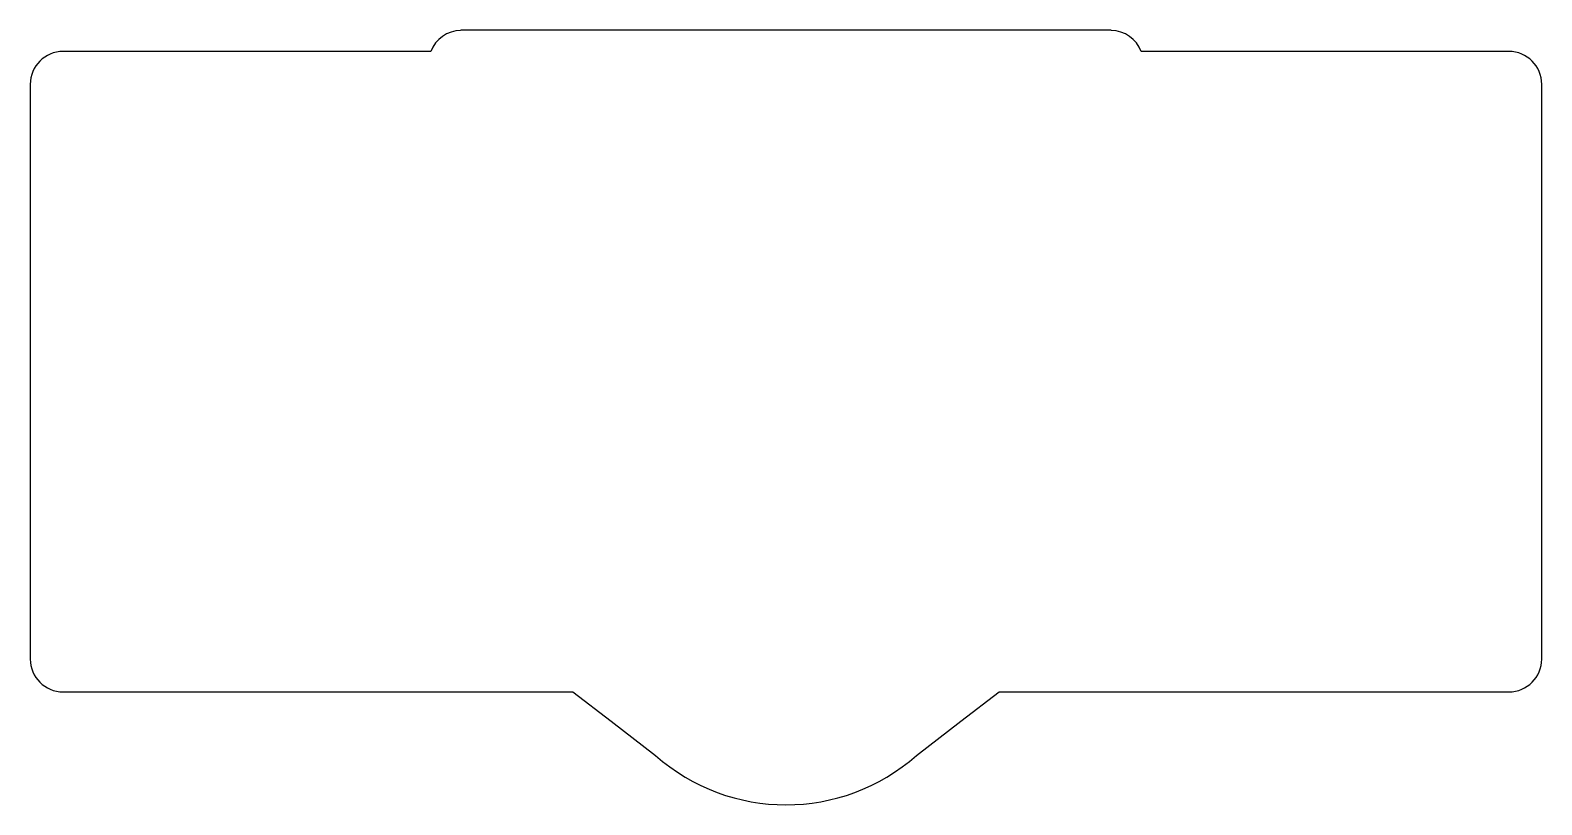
# Model space of a CAD drawing. Header units: millimetres. Extents: x 37 to 267, y -156 to -38.
import ezdxf

# ---------------------------------------------------------------- set-up
doc = ezdxf.new("R2010")
doc.units = ezdxf.units.MM

msp = doc.modelspace()

# ---------------------------------------------------------------- linework, layer by layer
at = {"linetype": 'CONTINUOUS'}
for p, q in [((201.37, -37.87), (102.37, -37.87)), ((102.37, -37.87), (102.37, -37.89)), ((201.37, -37.89), (201.37, -37.87)), ((97.83, -41.1), (41.87, -41.1)), ((261.87, -41.1), (205.91, -41.1)), ((36.87, -46.1), (36.87, -133.5)), ((266.87, -133.5), (266.87, -46.1)), ((41.87, -138.5), (119.43, -138.5)), ((119.43, -138.5), (125.25, -142.96)), ((178.49, -142.96), (184.31, -138.5)), ((184.31, -138.5), (261.87, -138.5)), ((125.25, -142.96), (125.25, -142.96)), ((125.25, -142.96), (132.02, -148.16)), ((171.72, -148.16), (178.49, -142.96))]:
    msp.add_line(p, q, dxfattribs=at)
for centre, radius, start, end in [((102.5, -42.89), 5, 91.5308, 159.0374), ((201.24, -42.89), 5, 20.9626, 88.4692), ((41.87, -46.1), 5, 90, 180), ((261.87, -46.1), 5, 0, 90), ((41.87, -133.5), 5, 180, 270), ((261.87, -133.5), 5, 270, 360), ((128.29, -139), 5, 232.5, 232.5162), ((175.45, -139), 5, 307.4838, 307.5), ((151.87, -125.67), 30, 228.5678, 311.4322)]:
    msp.add_arc(centre, radius, start, end, dxfattribs=at)

doc.saveas('drawing.dxf')
